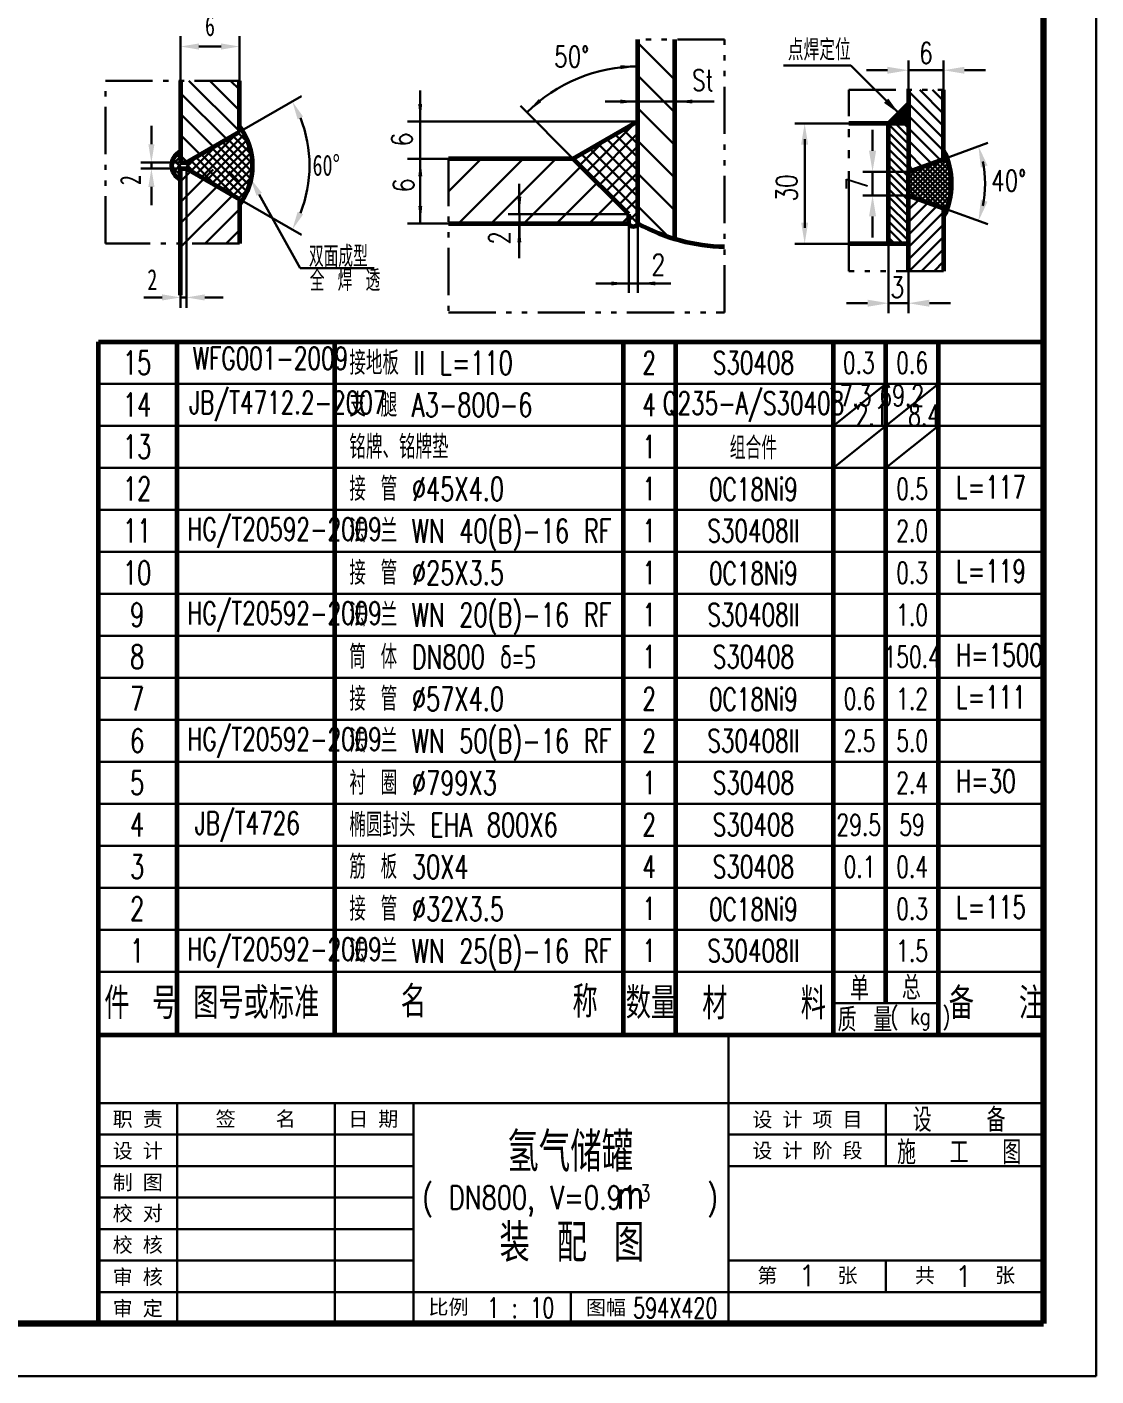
# Model space of a CAD drawing. Extents: x 5881 to 20274, y 0 to 5940.
# Drawn here: x 18181 to 20217, y 0 to 2570 of the extents above; entities that cross this region are included whole.
import ezdxf
from ezdxf.enums import TextEntityAlignment as Align

# ---------------------------------------------------------------- set-up
doc = ezdxf.new("R2010")
doc.units = 0
doc.header["$LTSCALE"] = 100
doc.header["$PDMODE"] = 1
doc.linetypes.add('JXX-L', pattern=[2.95, 1.9, -0.25, 0.15, -0.25, 0.15, -0.25])
doc.linetypes.add('JXX-S', pattern=[1.7, 0.9, -0.2, 0.1, -0.2, 0.1, -0.2])
doc.layers.get('Defpoints').update_dxf_attribs({"linetype": 'CONTINUOUS'})
for name, color, linetype, lineweight in [('A 粗实线', 7, 'CONTINUOUS', 60), ('B 细实线', 4, 'CONTINUOUS', 30), ('C 文 字', 2, 'CONTINUOUS', 30), ('H 短双点线', 3, 'JXX-S', 30), ('I 长双点线', 3, 'JXX-L', 30)]:
    doc.layers.add(name, color=color, linetype=linetype, lineweight=lineweight)
doc.styles.add('HZ', font='txt', dxfattribs={"width": 0.75, "bigfont": 'hztxt'})
doc.styles.add('HZTXT', font='TXT.SHX', dxfattribs={"width": 0.75, "bigfont": 'HZTXT'})
doc.styles.add('TXT', font='txt', dxfattribs={"width": 0.7})
doc.styles.add('标题中文', font='SimSun.ttf', dxfattribs={"width": 0.7})

msp = doc.modelspace()

# ---------------------------------------------------------------- linework, layer by layer
at = {"layer": 'A 粗实线', "color": 5, "lineweight": 120}
for p, q in [((20117, 100), (20117, 5840)), ((16262, 100), (20117, 100))]:
    msp.add_line(p, q, dxfattribs=at)
at = {"layer": 'A 粗实线'}
for p, q in [((19344.6, 2195.6), (19344.3, 2545.9)), ((19415, 2166.2), (19415, 2545.9)), ((18473.4, 2467.4), (18473.4, 2311.5)), ((18585.6, 2369.8), (18585.6, 2467.4)), ((19859.7, 2449.6), (19859.7, 2294)), ((19926.5, 2318.3), (19926.5, 2449.8)), ((19821.8, 2385.9), (19859.7, 2423.8)), ((18484.6, 2311.5), (18585.6, 2369.8)), ((19344.4, 2389.9), (19221.4, 2318.8)), ((19859.7, 2385.9), (19746, 2385.9)), ((19821.8, 2157), (19821.8, 2385.9)), ((19221.4, 2318.8), (18983.6, 2318.8)), ((19327, 2213.2), (19221.4, 2318.8)), ((19859.7, 2294), (19926.5, 2318.3)), ((18473.4, 2311.5), (18484.6, 2311.5)), ((18473.4, 2059), (18473.4, 2300.2)), ((18473.4, 2300.2), (18484.6, 2300.2)), ((18484.6, 2300.2), (18585.6, 2241.9)), ((19859.7, 2104.9), (19859.7, 2294)), ((18585.6, 2241.9), (18585.6, 2157.5)), ((19859.7, 2248.9), (19926.5, 2224.6)), ((19327, 2195.6), (19327, 2213.2)), ((19926.5, 2224.6), (19926.5, 2104.9)), ((18983.6, 2195.6), (19327, 2195.6)), ((19859.7, 2157), (19746, 2157)), ((18317, 100), (18317, 1970)), ((18317, 1970), (20117, 1970)), ((18467, 650), (18467, 1970)), ((18767, 650), (18767, 1970)), ((19317, 650), (19317, 1970)), ((19417, 650), (19417, 1970)), ((19717, 650), (19717, 1970)), ((19817, 710), (19817, 1970)), ((19917, 650), (19917, 1970)), ((18317, 650), (20117, 650))]:
    msp.add_line(p, q, dxfattribs=at)
for centre, radius, start, end in [((18485.4, 2305.9), 125.2, 323.1301, 36.8699), ((18486.4, 2305.9), 30, 115.6959, 244.3041), ((19800.2, 2271.5), 141.7, 332.9996, 27.0004), ((19335.8, 2199.2), 9.5, 202.4306, 337.5694), ((19515.3, 2504), 352.5, 241.0362, 269.0899)]:
    msp.add_arc(centre, radius, start, end, dxfattribs=at)
at = {"layer": 'B 细实线'}
for p, q in [((20217, 0), (20217, 5940)), ((18473.4, 2467.4), (18473.4, 2552.6)), ((18585.6, 2435.5), (18585.6, 2552.6)), ((18508.4, 2532.6), (18550.6, 2532.6)), ((19344.3, 2539.6), (19415, 2468.9)), ((19750, 2496.7), (19621.9, 2496.7)), ((19841.9, 2404.7), (19750, 2496.7)), ((18489.5, 2467.4), (18585.6, 2371.3)), ((18585.6, 2411), (18529.1, 2467.4)), ((18568.8, 2467.4), (18585.6, 2450.7)), ((19415, 2406.7), (19344.3, 2477.4)), ((18561.4, 2355.8), (18473.4, 2443.9)), ((18929.9, 2389.9), (18929.9, 2449)), ((19859.7, 2447.7), (19926.5, 2380.9)), ((19926.5, 2404.5), (19881.2, 2449.8)), ((19926.5, 2429.1), (19905.7, 2449.8)), ((18585.6, 2369.8), (18703.6, 2437.9)), ((19120.7, 2419.7), (19221.5, 2318.8)), ((19344.6, 2427.7), (19282.2, 2427.7)), ((19344.6, 2427.8), (19415, 2427.8)), ((19414.9, 2427.7), (19489.7, 2427.7)), ((19826.1, 2385.9), (19859.7, 2419.4)), ((19926.5, 2357.3), (19859.7, 2424.1)), ((18473.4, 2404.2), (18536.3, 2341.3)), ((19344.6, 2414.9), (19415, 2344.5)), ((19831.1, 2385.9), (19859.7, 2414.5)), ((19836.1, 2385.9), (19859.7, 2409.5)), ((19840.7, 2385.9), (19859.7, 2404.8)), ((19845.4, 2385.9), (19859.7, 2400.2)), ((19850.4, 2385.9), (19859.7, 2395.2)), ((19854.7, 2385.9), (19859.7, 2390.9)), ((19926.5, 2334), (19859.7, 2400.8)), ((18417.9, 2346.5), (18417.9, 2381.5)), ((18511.1, 2326.8), (18473.4, 2364.5)), ((18503.2, 2289.5), (18580.5, 2366.8)), ((18600.1, 2351.3), (18583.1, 2368.3)), ((18585.6, 2371.9), (18588.6, 2374.9)), ((19344.4, 2389.9), (18905.4, 2389.9)), ((18929.9, 2318.8), (18929.9, 2389.9)), ((19246.3, 2293.9), (19339.3, 2387)), ((19344.6, 2367.4), (19258.7, 2281.5)), ((19301.2, 2364.9), (19344.6, 2321.5)), ((19344.6, 2346.3), (19316.9, 2374)), ((19859.7, 2346.5), (19821.8, 2384.4)), ((19859.7, 2331), (19821.8, 2368.9)), ((19859.7, 2361.4), (19835.2, 2385.9)), ((19859.7, 2376.9), (19850.7, 2385.9)), ((19859.7, 2377.2), (19920.7, 2316.2)), ((18543, 2345.2), (18493.1, 2295.3)), ((18593.8, 2364.2), (18513.2, 2283.7)), ((18523.3, 2277.9), (18599, 2353.6)), ((18532.8, 2339.3), (18603.9, 2268.2)), ((18604, 2342.8), (18533.4, 2272.1)), ((18606.3, 2281.6), (18542.8, 2345.1)), ((18552.9, 2350.9), (18608.7, 2295.1)), ((18609.9, 2309.7), (18562.9, 2356.7)), ((18573, 2362.5), (18606.5, 2329)), ((19280.3, 2352.9), (19233.9, 2306.4)), ((19269.6, 2346.7), (19344.6, 2271.7)), ((19271.2, 2269), (19344.6, 2342.5)), ((19344.6, 2296.6), (19285.4, 2355.8)), ((19415, 2282.3), (19344.6, 2352.7)), ((19859.7, 2316.1), (19821.8, 2354)), ((19903.4, 2309.9), (19859.7, 2353.6)), ((18456.4, 2306.4), (18473.4, 2323.4)), ((18458.8, 2317.8), (18476.3, 2300.2)), ((18473.4, 2319.1), (18465.3, 2327.2)), ((18473.4, 2324.9), (18486, 2312.3)), ((18482.2, 2300.2), (18505.4, 2323.5)), ((18492.5, 2316), (18540.7, 2267.8)), ((18578.3, 2246.1), (18502.6, 2321.8)), ((18512.6, 2327.7), (18593.5, 2246.9)), ((18598.7, 2257.5), (18522.7, 2333.5)), ((18543.4, 2266.3), (18606.4, 2329.3)), ((18608.8, 2315.8), (18553.5, 2260.5)), ((18983.6, 2318.8), (18905.4, 2318.8)), ((18930.1, 2195.6), (18930.1, 2318.8)), ((19045.8, 2318.8), (18983.6, 2256.5)), ((19002.8, 2195.6), (19125.9, 2318.8)), ((19188.1, 2318.8), (19065, 2195.6)), ((19237, 2327.8), (19344.6, 2220.1)), ((19344, 2246.8), (19253.5, 2337.3)), ((19344.6, 2317.6), (19283.6, 2256.6)), ((19859.7, 2300), (19821.8, 2337.8)), ((19859.7, 2284.4), (19821.8, 2322.3)), ((19859.7, 2330), (19886, 2303.6)), ((19923.5, 2317.2), (19859.7, 2253.4)), ((19863.3, 2247.6), (19934, 2318.3)), ((19940.2, 2293.4), (19918.2, 2315.3)), ((19925.5, 2318), (19937.7, 2305.8)), ((19926.5, 2329.6), (19928.5, 2331.7)), ((19933.6, 2319.4), (19926.5, 2326.5)), ((19931.4, 2325.1), (19926.5, 2320.2)), ((18473.4, 2311.5), (18397.9, 2311.5)), ((18473.4, 2300.2), (18397.9, 2300.2)), ((18417.9, 2311.5), (18417.9, 2300.2)), ((18473.4, 2287.4), (18456.4, 2304.3)), ((18477.3, 2311.5), (18459.1, 2293.3)), ((18465.7, 2284.1), (18473.4, 2291.7)), ((18473.4, 2300.2), (18473.4, 2034.6)), ((18535.4, 2298.1), (18473.4, 2236)), ((18493, 2295.4), (18473.4, 2275.7)), ((18503.2, 2289.5), (18481.2, 2311.5)), ((18484.6, 2300.2), (18484.6, 2034.6)), ((18563.5, 2254.7), (18609.7, 2300.9)), ((18565.3, 2294.7), (18585.6, 2274.5)), ((19127.2, 2195.6), (19235.9, 2304.3)), ((19296.1, 2244.2), (19344.6, 2292.7)), ((19344.6, 2290.4), (19415, 2220)), ((19859.7, 2269.6), (19821.8, 2307.4)), ((19859.7, 2254.1), (19821.8, 2291.9)), ((19840.4, 2288.9), (19892.3, 2237)), ((19859.7, 2262.9), (19908.7, 2311.8)), ((19868.7, 2297.3), (19859.7, 2306.4)), ((19893.8, 2306.4), (19859.7, 2272.3)), ((19859.7, 2281.7), (19879, 2301)), ((19859.7, 2291.2), (19864.2, 2295.6)), ((19859.7, 2288.9), (19922.6, 2226)), ((19933.8, 2224.2), (19862.9, 2295.2)), ((19869.8, 2297.7), (19936.1, 2231.4)), ((19936.3, 2311.1), (19870.2, 2245)), ((19938.1, 2238.8), (19876.7, 2300.2)), ((19877.1, 2242.5), (19938.2, 2303.6)), ((19883.6, 2302.7), (19939.7, 2246.7)), ((19939.8, 2295.8), (19884, 2240)), ((19940.9, 2254.9), (19890.5, 2305.2)), ((19891, 2237.5), (19941, 2287.5)), ((19897.5, 2307.8), (19941.7, 2263.6)), ((19941.9, 2272.8), (19904.4, 2310.3)), ((19911.3, 2312.8), (19941.5, 2282.7)), ((19926.5, 2310.8), (19928.2, 2312.5)), ((18417.9, 2265.2), (18417.9, 2230.2)), ((18473.4, 2196.4), (18548.3, 2271.3)), ((18606.3, 2281.5), (18573.6, 2248.9)), ((19118.6, 2213.2), (19118.6, 2270.9)), ((19267, 2273.2), (19189.4, 2195.6)), ((19344.6, 2267.8), (19308.5, 2231.7)), ((19859.7, 2239.2), (19821.8, 2277.1)), ((19859.7, 2223.7), (19821.8, 2261.5)), ((19907.8, 2231.4), (19859.7, 2279.4)), ((19941.7, 2278.8), (19897.9, 2235)), ((19904.8, 2232.4), (19941.9, 2269.5)), ((18572.7, 2249.4), (18473.4, 2150.1)), ((18583.7, 2243.1), (18599.2, 2258.6)), ((18585.6, 2241.9), (18703.6, 2173.8)), ((18588.2, 2236.2), (18585.6, 2238.9)), ((18623.3, 2251), (18701.3, 2110.1)), ((19251.6, 2195.6), (19298.1, 2242.1)), ((19320.9, 2219.3), (19344.6, 2242.9)), ((19859.7, 2208.8), (19821.8, 2246.7)), ((19877.4, 2242.4), (19859.7, 2260.1)), ((19863.3, 2247.6), (19859.7, 2251.2)), ((19862.6, 2247.8), (19859.7, 2244.9)), ((19859.7, 2221.3), (19879.9, 2241.5)), ((19941.4, 2259.6), (19911.7, 2229.9)), ((19918.7, 2227.4), (19940.1, 2248.8)), ((19925.8, 2224.8), (19937.5, 2236.4)), ((18520.5, 2157.5), (18585.6, 2222.6)), ((19327, 2213.2), (19097.6, 2213.2)), ((19118.7, 2195.6), (19118.7, 2213.2)), ((19344.6, 2218), (19327, 2200.4)), ((19328.1, 2212.1), (19344.6, 2195.7)), ((19402.8, 2170), (19344.6, 2228.2)), ((19859.7, 2193.3), (19821.8, 2231.1)), ((19859.7, 2177.8), (19821.8, 2215.7)), ((19897.2, 2235.2), (19859.7, 2197.7)), ((19859.7, 2174.1), (19914.5, 2228.9)), ((19926.5, 2217.3), (19859.7, 2150.5)), ((19926.5, 2215.6), (19933.1, 2222.2)), ((19926.5, 2222.1), (19931.2, 2217.4)), ((18983.6, 2195.6), (18905.4, 2195.6)), ((19118.6, 2193.2), (19118.6, 2129.2)), ((19118.7, 2160.4), (19118.7, 2195.6)), ((19327, 2208.9), (19313.8, 2195.6)), ((19327, 2195.6), (19327, 2063.7)), ((19344.6, 2195), (19344.6, 2063.7)), ((19859.7, 2162.2), (19821.8, 2200.1)), ((19849.4, 2157), (19821.8, 2184.6)), ((19859.7, 2126.9), (19926.5, 2193.7)), ((18585.6, 2182.9), (18560.2, 2157.5)), ((19833.9, 2157), (19821.8, 2169.1)), ((19926.5, 2170.1), (19859.7, 2103.3)), ((19884.9, 2104.9), (19926.5, 2146.5)), ((18701.3, 2110.1), (18842, 2110.1)), ((19926.5, 2122.9), (19908.5, 2104.9)), ((19327.1, 2081.2), (19264.4, 2081.2)), ((19327, 2081.3), (19344.6, 2081.3)), ((19344.6, 2081.2), (19407.4, 2081.2)), ((18438.4, 2054.6), (18403.4, 2054.6)), ((18473.4, 2054.6), (18484.6, 2054.6)), ((18519.6, 2054.6), (18554.6, 2054.6)), ((18317, 1890), (20117, 1890)), ((19817, 1890), (19717, 1810)), ((19917, 1890), (19817, 1810)), ((18317, 1810), (20117, 1810)), ((19717, 1730), (19817, 1810)), ((19817, 1730), (19917, 1810)), ((18317, 1730), (20117, 1730)), ((18317, 1650), (20117, 1650)), ((18317, 1570), (20117, 1570)), ((18317, 1490), (20117, 1490)), ((18317, 1410), (20117, 1410)), ((18317, 1330), (20117, 1330)), ((18317, 1250), (20117, 1250)), ((18317, 1170), (20117, 1170)), ((18317, 1090), (20117, 1090)), ((18317, 1010), (20117, 1010)), ((18317, 930), (20117, 930)), ((18317, 850), (20117, 850)), ((18317, 770), (20117, 770)), ((19717, 710), (19917, 710)), ((19517, 650), (19517, 100)), ((18317, 520), (20117, 520)), ((18467, 520), (18467, 100)), ((18767, 520), (18767, 100)), ((18917, 520), (18917, 100)), ((19817, 400), (19817, 520)), ((18317, 460), (18917, 460)), ((19517, 460), (20117, 460)), ((18317, 400), (18917, 400)), ((19517, 400), (20117, 400)), ((18317, 340), (18917, 340)), ((18317, 280), (18917, 280)), ((18317, 220), (18917, 220)), ((19517, 220), (20117, 220)), ((19817, 160), (19817, 220)), ((18317, 160), (20117, 160)), ((19217, 160), (19217, 100)), ((16012, 0), (20217, 0))]:
    msp.add_line(p, q, dxfattribs=at)
for points in [[(19344.6, 2494.7, 0, 7.43, 0), (19311.2, 2493.3, 7.43, 7.43, 0)], [(18929.9, 2389.9, 0, 7.43, 0), (18929.9, 2423.3, 7.43, 7.43, 0)], [(19133.2, 2407.2, 0, 7.43, 0), (19158, 2429.6, 7.43, 7.43, 0)], [(19344.6, 2427.7, 0, 7.43, 0), (19311.2, 2427.7, 7.43, 7.43, 0)], [(19414.9, 2427.8, 0, 7.43, 0), (19448.3, 2427.8, 7.43, 7.43, 0)], [(18930.1, 2318.8, 0, 7.43, 0), (18930.1, 2285.4, 7.43, 7.43, 0)], [(19118.7, 2213.2, 0, 7.43, 0), (19118.7, 2246.6, 7.43, 7.43, 0)], [(18930.1, 2195.6, 0, 7.43, 0), (18930.1, 2229.1, 7.43, 7.43, 0)], [(19118.7, 2193.2, 0, 7.43, 0), (19118.7, 2159.7, 7.43, 7.43, 0)], [(19327, 2081.2, 0, 7.43, 0), (19293.6, 2081.2, 7.43, 7.43, 0)], [(19344.6, 2081.3, 0, 7.43, 0), (19378, 2081.3, 7.43, 7.43, 0)]]:
    msp.add_lwpolyline(points, format="xyseb", dxfattribs=at)
msp.add_arc((19344.6, 2195.6), 299.1, 90, 135, dxfattribs=at)
at = {"layer": 'B 细实线', "linetype": 'ByBlock'}
msp.add_arc((18474.9, 2305.9), 244.1, 338.2206, 21.7794, dxfattribs=at)
for points in [[(18508.4, 2538.4), (18508.4, 2526.7), (18473.4, 2532.6)], [(18550.6, 2538.4), (18550.6, 2526.7), (18585.6, 2532.6)], [(18696.4, 2393.9), (18706.9, 2399), (18686.3, 2427.9)], [(18412.1, 2346.5), (18423.8, 2346.5), (18417.9, 2311.5)], [(18412.1, 2265.2), (18423.8, 2265.2), (18417.9, 2300.2)], [(18706.9, 2212.7), (18696.4, 2217.8), (18686.3, 2183.8)], [(18438.4, 2060.5), (18438.4, 2048.8), (18473.4, 2054.6)], [(18519.6, 2060.5), (18519.6, 2048.8), (18484.6, 2054.6)]]:
    msp.add_solid(points, dxfattribs=at)
at = {"layer": 'B 细实线'}
for points in [[(19821.3, 2433.6), (19813.1, 2425.3), (19841.9, 2404.7)], [(18618.2, 2248.2), (18628.4, 2253.8), (18606.3, 2281.6)]]:
    msp.add_solid(points, dxfattribs=at)
at = {"layer": 'C 文 字'}
for p, q in [((19859.7, 2449.6), (19859.7, 2506.1)), ((19926.5, 2449.8), (19926.5, 2506.1)), ((19819.7, 2487.4), (19779.7, 2487.4)), ((19859.7, 2487.4), (19926.5, 2487.4)), ((19966.5, 2487.4), (20006.5, 2487.4)), ((19746, 2385.9), (19643.3, 2385.9)), ((19791.4, 2334), (19791.4, 2374)), ((19662.1, 2187), (19662.1, 2355.9)), ((19926.5, 2318.3), (20010.7, 2349)), ((19859.7, 2294), (19772.7, 2294)), ((19791.4, 2248.9), (19791.4, 2294)), ((19859.7, 2248.9), (19772.7, 2248.9)), ((19926.5, 2224.6), (20010.7, 2193.9)), ((19791.4, 2208.9), (19791.4, 2168.9)), ((19746, 2157), (19643.3, 2157)), ((19821.8, 2157), (19821.8, 2024.8)), ((19859.7, 2157), (19859.7, 2024.8)), ((19781.8, 2043.6), (19741.8, 2043.6)), ((19821.8, 2043.6), (19859.7, 2043.6)), ((19899.7, 2043.6), (19939.7, 2043.6))]:
    msp.add_line(p, q, dxfattribs=at)
msp.add_arc((19797.7, 2271.4), 207.9, 348.2736, 11.7264, dxfattribs=at)
for points in [[(19819.7, 2494), (19819.7, 2480.7), (19859.7, 2487.4)], [(19966.5, 2494), (19966.5, 2480.7), (19926.5, 2487.4)], [(19655.4, 2345.9), (19668.7, 2345.9), (19662.1, 2385.9)], [(19997.6, 2302.3), (20010.4, 2305.9), (19993.1, 2342.6)], [(19784.7, 2334), (19798.1, 2334), (19791.4, 2294)], [(19784.7, 2208.9), (19798.1, 2208.9), (19791.4, 2248.9)], [(20010.4, 2237), (19997.6, 2240.6), (19993.1, 2200.3)], [(19655.4, 2197), (19668.7, 2197), (19662.1, 2157)], [(19781.8, 2050.3), (19781.8, 2036.9), (19821.8, 2043.6)], [(19899.7, 2050.3), (19899.7, 2036.9), (19859.7, 2043.6)]]:
    msp.add_solid(points, dxfattribs=at)
at = {"layer": 'Defpoints', "color": 0, "linetype": 'ByBlock'}
for p in [(18473.4, 2467.4), (18585.6, 2490.5), (18585.6, 2369.8), (18473.4, 2311.5), (18473.4, 2300.2), (18473.4, 2300.2), (18484.6, 2311.5), (18484.6, 2300.2), (18484.6, 2300.2), (18585.6, 2241.9)]:
    msp.add_point(p, dxfattribs=at)
at = {"layer": 'H 短双点线'}
for p, q in [((19509.7, 2545.9), (19344.3, 2545.9)), ((19509.7, 2026), (19509.7, 2545.9)), ((18330.2, 2467.4), (18586.4, 2467.4)), ((18330.2, 2157.5), (18330.2, 2467.4)), ((19746, 2449.8), (19926.5, 2449.8)), ((18983.6, 2318.8), (18983.6, 2026)), ((18585.6, 2157.5), (18330.2, 2157.5)), ((19926.5, 2104.9), (19746, 2104.9)), ((18983.6, 2026), (19509.7, 2026))]:
    msp.add_line(p, q, dxfattribs=at)
at = {"layer": 'I 长双点线'}
msp.add_line((19746, 2104.9), (19746, 2449.8), dxfattribs=at)

# ---------------------------------------------------------------- texts
at = {"layer": 'C 文 字'}
for s, height, style, width, p in [('6', 40, 'TXT', 0.7, (18529.5, 2572.6)), ('2', 40, 'TXT', 0.7, (18419.6, 2088.5)), ('氢气储罐', 75, 'HZTXT', 0.8, (19215.6, 426.6)), ('( DN800, V=0.91   )', 45, 'HZTXT', 0.75, (19215.5, 340.1)), ('m', 54, 'HZTXT', 0.75, (19330.2, 346.2)), ('装 配 图', 72, 'HZTXT', 0.8, (19218.7, 253.7))]:
    msp.add_text(s, height=height, dxfattribs=dict(at, style=style, width=width)).set_placement(p, align=Align.MIDDLE_CENTER)
for s, height, style, width, p in [('点焊定位', 40, 'HZ', 0.75, (19630, 2526.1)), ('双面成型', 40.09, 'HZTXT', 0.7, (18717.9, 2132.7)), ('全 焊 透', 40.09, 'HZTXT', 0.7, (18719.6, 2086.9)), ('WFG001-2009', 43, 'HZTXT', 0.7, (18497.1, 1938.7)), ('接地板 II L=110', 45, 'HZTXT', 0.7, (18794.9, 1929.8)), ('JB/T4712.2-2007', 43, 'HZTXT', 0.7, (18490, 1854.5)), ('支 腿 A3-800-6', 45, 'HZTXT', 0.7, (18794.9, 1849.8)), ('铭牌、铭牌垫', 45, 'HZTXT', 0.7, (18794.9, 1769.8)), ('接 管 %%C45X4.0', 45, 'HZTXT', 0.7, (18794.9, 1689.8)), ('L=117', 43, 'HZTXT', 0.7, (19950.6, 1693.3)), ('HG/T20592-2009', 43, 'HZTXT', 0.7, (18486.5, 1613.3)), ('法 兰 WN 40(B)-16 RF', 45, 'HZTXT', 0.7, (18794.9, 1609.8)), ('接 管 %%C25X3.5', 45, 'HZTXT', 0.7, (18794.9, 1529.8)), ('L=119', 43, 'HZTXT', 0.7, (19950.6, 1533.3)), ('HG/T20592-2009', 43, 'HZTXT', 0.7, (18486.5, 1453.3)), ('法 兰 WN 20(B)-16 RF', 45, 'HZTXT', 0.7, (18794.9, 1449.8)), ('筒 体 DN800 δ=5', 45, 'HZTXT', 0.7, (18794.9, 1369.8)), ('H=1500', 43, 'HZTXT', 0.7, (19950.6, 1373.3)), ('接 管 %%C57X4.0', 45, 'HZTXT', 0.7, (18794.9, 1289.8)), ('L=111', 43, 'HZTXT', 0.7, (19950.6, 1293.3)), ('HG/T20592-2009', 43, 'HZTXT', 0.7, (18486.5, 1213.3)), ('法 兰 WN 50(B)-16 RF', 45, 'HZTXT', 0.7, (18794.9, 1209.8)), ('衬 圈 %%c799X3', 45, 'HZTXT', 0.7, (18794.9, 1129.8)), ('H=30', 43, 'HZTXT', 0.7, (19950.6, 1133.3)), ('JB/T4726', 43, 'HZTXT', 0.7, (18500.6, 1053.3)), ('椭圆封头 EHA 800X6', 45, 'HZTXT', 0.7, (18794.9, 1049.8)), ('筋 板 30X4', 45, 'HZTXT', 0.7, (18794.9, 969.8)), ('接 管 %%C32X3.5', 45, 'HZTXT', 0.7, (18794.9, 889.8)), ('L=115', 43, 'HZTXT', 0.7, (19950.6, 893.3)), ('HG/T20592-2009', 43, 'HZTXT', 0.7, (18486.5, 813.3)), ('法 兰 WN 25(B)-16 RF', 45, 'HZTXT', 0.7, (18794.9, 809.8))]:
    msp.add_text(s, height=height, dxfattribs=dict(at, style=style, width=width)).set_placement(p, align=Align.MIDDLE_LEFT)
at = {"layer": 'C 文 字', "style": 'HZ', "width": 0.75}
msp.add_text('50%%d', height=40, dxfattribs=at).set_placement((19218.4, 2493.1), align=Align.CENTER)
at = {"layer": 'C 文 字'}
for s, height, style, width, p in [('St', 40, 'HZ', 0.75, (19447.5, 2448.3)), ('2', 40, 'HZ', 0.75, (19370.6, 2096.8)), ('件 号', 60, 'HZTXT', 0.8, (18328.2, 680.1)), ('图号或标准', 60, 'HZTXT', 0.8, (18497.6, 680.6)), ('名      称', 60, 'HZTXT', 0.8, (18892.9, 682.9)), ('数量', 60, 'HZTXT', 0.8, (19321.3, 680.5)), ('材   料', 60, 'HZTXT', 0.8, (19467.1, 679.4)), ('单', 45, 'HZTXT', 0.8, (19748.7, 715.7)), ('总', 45, 'HZTXT', 0.8, (19847.3, 717.1)), ('备  注', 60, 'HZTXT', 0.8, (19936.6, 679.9)), ('质 量', 45, 'HZTXT', 0.8, (19724.8, 656)), ('( kg )', 31.56, 'HZTXT', 0.8, (19825.5, 669.6)), ('3', 31.1, 'HZTXT', 0.75, (19348.1, 333))]:
    msp.add_text(s, height=height, dxfattribs=dict(at, style=style, width=width)).set_placement(p)
at = {"layer": 'C 文 字', "style": 'HZ', "width": 0.75}
for p in [(18915.4, 2355.7), (18918.6, 2268.2)]:
    msp.add_text('6', height=40, rotation=90, dxfattribs=at).set_placement(p, align=Align.CENTER)
at = {"layer": 'C 文 字'}
for s, height, style, width, p in [('60%%d', 40, 'TXT', 0.7, (18750.9, 2306.9)), ('15', 45, 'HZTXT', 0.7, (18390.8, 1930.2)), ('2', 43, 'HZTXT', 0.7, (19366, 1930.2)), ('S30408', 43, 'HZTXT', 0.7, (19564.5, 1930.2)), ('0.3', 40.5, 'HZTXT', 0.7, (19765.1, 1930.1)), ('0.6', 40.5, 'HZTXT', 0.7, (19866.7, 1930.1)), ('Q235-A/S30408', 43, 'HZTXT', 0.7, (19564.5, 1850.2)), ('17.3', 40.5, 'HZTXT', 0.7, (19746.9, 1867.7)), ('69.2', 40.5, 'HZTXT', 0.7, (19846.9, 1867.7)), ('14', 45, 'HZTXT', 0.7, (18390.8, 1850.2)), ('4', 43, 'HZTXT', 0.7, (19366, 1850.2)), ('2.1', 40.5, 'HZTXT', 0.7, (19789.5, 1830.5)), ('8.4', 40.5, 'HZTXT', 0.7, (19889.5, 1830.5)), ('13', 45, 'HZTXT', 0.7, (18390.8, 1770.2)), ('1', 43, 'HZTXT', 0.7, (19366, 1770.2)), ('组合件', 43, 'HZTXT', 0.7, (19564.5, 1770.2)), ('12', 45, 'HZTXT', 0.7, (18390.8, 1690.2)), ('1', 43, 'HZTXT', 0.7, (19366, 1690.2)), ('0C18Ni9', 43, 'HZTXT', 0.7, (19564.5, 1690.2)), ('0.5', 40.5, 'HZTXT', 0.7, (19866.7, 1690.1)), ('11', 45, 'HZTXT', 0.7, (18390.8, 1610.2)), ('1', 43, 'HZTXT', 0.7, (19366, 1610.2)), ('S30408II', 43, 'HZTXT', 0.7, (19564.5, 1610.2)), ('2.0', 40.5, 'HZTXT', 0.7, (19866.7, 1610.1)), ('10', 45, 'HZTXT', 0.7, (18390.8, 1530.2)), ('1', 43, 'HZTXT', 0.7, (19366, 1530.2)), ('0C18Ni9', 43, 'HZTXT', 0.7, (19564.5, 1530.2)), ('0.3', 40.5, 'HZTXT', 0.7, (19866.7, 1530.1)), ('9', 45, 'HZTXT', 0.7, (18390.8, 1450.2)), ('1', 43, 'HZTXT', 0.7, (19366, 1450.2)), ('S30408II', 43, 'HZTXT', 0.7, (19564.5, 1450.2)), ('1.0', 40.5, 'HZTXT', 0.7, (19866.7, 1450.1)), ('8', 45, 'HZTXT', 0.7, (18390.8, 1370.2)), ('1', 43, 'HZTXT', 0.7, (19366, 1370.2)), ('S30408', 43, 'HZTXT', 0.7, (19564.5, 1370.2)), ('150.4', 40.5, 'HZTXT', 0.7, (19866.7, 1370.1)), ('7', 45, 'HZTXT', 0.7, (18390.8, 1290.2)), ('2', 43, 'HZTXT', 0.7, (19366, 1290.2)), ('0C18Ni9', 43, 'HZTXT', 0.7, (19564.5, 1290.2)), ('0.6', 40.5, 'HZTXT', 0.7, (19766.7, 1290.1)), ('1.2', 40.5, 'HZTXT', 0.7, (19866.7, 1290.1)), ('6', 45, 'HZTXT', 0.7, (18390.8, 1210.2)), ('2', 43, 'HZTXT', 0.7, (19366, 1210.2)), ('S30408II', 43, 'HZTXT', 0.7, (19564.5, 1210.2)), ('2.5', 40.5, 'HZTXT', 0.7, (19766.7, 1210.1)), ('5.0', 40.5, 'HZTXT', 0.7, (19866.7, 1210.1)), ('5', 45, 'HZTXT', 0.7, (18390.8, 1130.2)), ('1', 43, 'HZTXT', 0.7, (19366, 1130.2)), ('S30408', 43, 'HZTXT', 0.7, (19564.5, 1130.2)), ('2.4', 40.5, 'HZTXT', 0.7, (19866.7, 1130.1)), ('4', 45, 'HZTXT', 0.7, (18390.8, 1050.2)), ('2', 43, 'HZTXT', 0.7, (19366, 1050.2)), ('S30408', 43, 'HZTXT', 0.7, (19564.5, 1050.2)), ('29.5', 40.5, 'HZTXT', 0.7, (19765.1, 1050.1)), ('59', 40.5, 'HZTXT', 0.7, (19866.7, 1050.1)), ('3', 45, 'HZTXT', 0.7, (18390.8, 970.2)), ('4', 43, 'HZTXT', 0.7, (19366, 970.2)), ('S30408', 43, 'HZTXT', 0.7, (19564.5, 970.2)), ('0.1', 40.5, 'HZTXT', 0.7, (19766.7, 970.1)), ('0.4', 40.5, 'HZTXT', 0.7, (19866.7, 970.1)), ('2', 45, 'HZTXT', 0.7, (18390.8, 890.2)), ('1', 43, 'HZTXT', 0.7, (19366, 890.2)), ('0C18Ni9', 43, 'HZTXT', 0.7, (19564.5, 890.2)), ('0.3', 40.5, 'HZTXT', 0.7, (19866.7, 890.1)), ('1', 45, 'HZTXT', 0.7, (18390.8, 810.2)), ('1', 43, 'HZTXT', 0.7, (19366, 810.2)), ('S30408II', 43, 'HZTXT', 0.7, (19564.5, 810.2)), ('1.5', 40.5, 'HZTXT', 0.7, (19866.7, 810.1)), ('设   备', 45, 'HZTXT', 0.8, (19956.3, 490.1)), ('施  工  图', 45, 'HZTXT', 0.8, (19956.3, 428.3)), ('1 : 10', 38.25, 'HZTXT', 0.7, (19121.3, 129.9)), ('594X420', 38.25, 'HZTXT', 0.7, (19415.6, 129.5))]:
    msp.add_text(s, height=height, dxfattribs=dict(at, style=style, width=width)).set_placement(p, align=Align.MIDDLE)
at = {"layer": 'C 文 字', "style": 'TXT', "width": 0.7}
msp.add_text('2', height=40, rotation=90, dxfattribs=at).set_placement((18377.9, 2278.2), align=Align.MIDDLE_CENTER)
at = {"layer": 'C 文 字', "style": 'HZ', "width": 0.75}
msp.add_text('2', height=40, rotation=90, dxfattribs=at).set_placement((19100.5, 2155.4))
at = {"layer": 'C 文 字', "style": '标题中文', "oblique": 0.5}
msp.add_text('职 责', height=28, rotation=0.0959, dxfattribs=at).set_placement((18391.8, 489.4), align=Align.MIDDLE_CENTER)
for s, p in [('签    名', (18616.4, 490.5)), ('日 期', (18840.3, 489.9)), ('设 计 项 目', (19667.3, 489.2)), ('设 计', (18391.8, 429.4)), ('设 计 阶 段', (19667.3, 430.1)), ('制 图', (18391.8, 369.4)), ('校 对', (18391.8, 310.5)), ('校 核', (18391.8, 250.5)), ('审 核', (18391.8, 189.4)), ('第      张', (19667.3, 192.2)), ('共      张', (19967.3, 192.2)), ('审 定', (18391.8, 129.4)), ('比例', (18983.6, 132)), ('图幅', (19283.6, 131.1))]:
    msp.add_text(s, height=28, rotation=0.0959, dxfattribs=at).set_placement(p, align=Align.MIDDLE)
at = {"layer": 'C 文 字', "style": 'HZTXT'}
for p in [(19667.3, 191.2), (19964.9, 190)]:
    msp.add_text('1', height=40, dxfattribs=at).set_placement(p, align=Align.MIDDLE)
at = {"layer": 'C 文 字', "char_height": 40, "attachment_point": 5, "style": 'HZ'}
for s, insert in [('6', (19893.1, 2520.2)), ('40°', (20050.7, 2277.3)), ('3', (19838.5, 2073.8))]:
    msp.add_mtext(s, dxfattribs=dict(at, insert=insert))
at = {"layer": 'C 文 字', "char_height": 40, "attachment_point": 5, "rotation": 90, "style": 'HZ'}
for s, insert in [('30', (19627.7, 2263.2)), ('7', (19761.8, 2271.2))]:
    msp.add_mtext(s, dxfattribs=dict(at, insert=insert))

doc.saveas('drawing.dxf')
